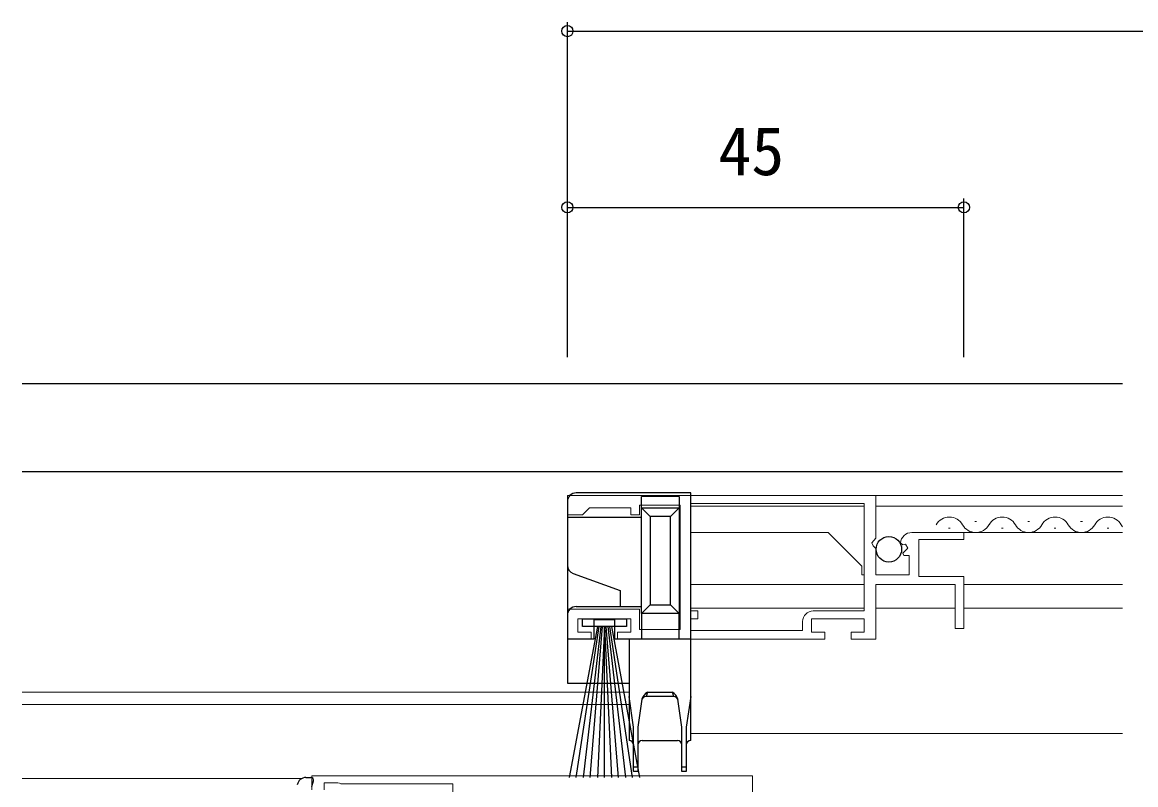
# Model space of a CAD drawing. Units: millimetres, scale not verified. Extents: x -437 to 438, y -331 to 329.
# Drawn here: x 116.5 to 242.9, y -103.2 to -16.7 of the extents above; entities that cross this region are included whole.
import ezdxf
from ezdxf.enums import TextEntityAlignment as Align

# ---------------------------------------------------------------- set-up
doc = ezdxf.new("R2010")
doc.units = ezdxf.units.MM
doc.header["$LTSCALE"] = 2
doc.layers.add('0-2_YKK_11', color=7, linetype='Continuous', lineweight=18)
doc.layers.add('0-4_YKK_12', color=2, linetype='Continuous', lineweight=18)
for name, color, linetype in [('0-5_YKK_13', 4, 'Continuous'), ('0-7_YKK_D', 6, 'Continuous'), ('0-9_YSS_K', 3, 'Continuous')]:
    doc.layers.add(name, color=color, linetype=linetype)
doc.styles.add('ＭＳ ゴシック', font='')
doc.styles.get('ＭＳ ゴシック').set_extended_font_data('MS Gothic')

msp = doc.modelspace()

# ---------------------------------------------------------------- linework, layer by layer
at = {"layer": '0-2_YKK_11'}
for points in [[(213.399, -70.4), (178.399, -70.4), (178.399, -72.6), (180.099, -72.6), (180.399, -72.3), (180.899, -71.8), (185.599, -71.8), (185.599, -72.6), (186.599, -72.6), (186.599, -71.5), (191.199, -71.5), (191.199, -85.6), (186.599, -85.6), (186.599, -83.3), (178.399, -83.3), (178.399, -86.7), (181.099, -86.7), (181.099, -85.9), (179.599, -85.9), (179.599, -84.4), (185.599, -84.4), (185.599, -85.9), (184.099, -85.9), (184.099, -86.7), (207.599, -86.7), (207.599, -85.9), (206.099, -85.9), (206.099, -84.4), (212.099, -84.4), (212.099, -85.9), (210.599, -85.9), (210.599, -86.7), (213.399, -86.7), (213.399, -80.5), (222.399, -80.5), (222.399, -85.5), (223.399, -85.5), (223.399, -79.6), (218.299, -79.6), (218.299, -75.4)], [(216.2, -75.782), (216.451, -75.993), (216.77, -75.908), (217.04, -76.376), (216.475, -76.941), (216.582, -77.2), (217.199, -77.2), (217.199, -79.4), (213.399, -79.4), (213.399, -76.4), (213.099, -76.1), (212.946, -75.771), (213.399, -75.231), (213.399, -70.4)], [(192.399, -71.3), (212.099, -71.3), (212.099, -83.5), (206.299, -83.5)], [(205.099, -84.7), (205.099, -85.7), (192.399, -85.7), (192.399, -84.4), (193.199, -84.4), (193.199, -83.5), (192.399, -83.5), (192.399, -71.3)], [(218.299, -75.4), (223.399, -75.4), (223.399, -74.6), (217.494, -74.6)], [(199.399, -139.4), (199.399, -102.2), (149.399, -102.2), (149.399, -103.8)], [(150.799, -103.8), (150.799, -103), (152.367, -103), (152.533, -103.05), (152.699, -103.1), (165.399, -103.1), (165.399, -132.9)]]:
    msp.add_lwpolyline(points, dxfattribs=at)
for centre, radius, start, end in [((217.494, -75.9), 1.3, 89.99998, 174.7841), ((206.299, -84.7), 1.2, 90.00001, 179.99999)]:
    msp.add_arc(centre, radius, start, end, dxfattribs=at)
at = {"layer": '0-4_YKK_12'}
for p, q in [((192.397, -70.4), (241.399, -70.4)), ((192.399, -71.589), (192.4, -83.234)), ((212.101, -71.6), (192.399, -71.6)), ((213.399, -71.6), (241.399, -71.6)), ((221.647, -74.1), (221.847, -74.1)), ((224.647, -73.34), (224.847, -73.34)), ((227.647, -74.1), (227.847, -74.1)), ((230.647, -73.34), (230.847, -73.34)), ((233.647, -74.1), (233.847, -74.1)), ((236.647, -73.34), (236.847, -73.34)), ((239.647, -74.1), (239.847, -74.1)), ((208.001, -74.6), (192.399, -74.6)), ((211.801, -78.4), (208.001, -74.6)), ((222.999, -74.6), (241.399, -74.6)), ((211.801, -79.4), (211.801, -78.4)), ((211.801, -79.4), (212.101, -79.4)), ((212.099, -80.5), (192.4, -80.5)), ((222.1, -80.5), (213.698, -80.5)), ((223.399, -80.5), (241.399, -80.5)), ((212.101, -83.2), (192.4, -83.2)), ((222.399, -83.2), (213.399, -83.2)), ((223.399, -83.2), (241.399, -83.2)), ((192.401, -84.4), (192.401, -88.028)), ((116.537, -92.7), (185.397, -92.7)), ((116.537, -94.1), (185.397, -94.1)), ((241.399, -97.4), (192.397, -97.4)), ((116.537, -102.5), (148.295, -102.5))]:
    msp.add_line(p, q, dxfattribs=at)
for centre, start, end in [((221.747, -74.558), 29.20254, 150.79746), ((227.747, -74.558), 29.20254, 150.79746), ((233.747, -74.558), 29.20254, 150.79746), ((239.747, -74.558), 29.20254, 150.79746), ((224.747, -72.882), 209.20254, 330.79746), ((230.747, -72.882), 209.20254, 330.79746), ((236.747, -72.882), 209.20254, 330.79746), ((242.747, -72.882), 209.20254, 218.34696)]:
    msp.add_arc(centre, 1.718, start, end, dxfattribs=at)
at = {"layer": '0-5_YKK_13'}
for p, q in [((192.397, -70.1), (179.397, -70.1)), ((191.097, -70.5), (186.797, -70.5)), ((186.797, -71.8), (186.797, -70.5)), ((191.097, -70.5), (191.097, -71.8)), ((192.397, -86.7), (192.397, -70.1)), ((178.397, -71.1), (178.397, -72.9)), ((186.797, -71.8), (191.097, -71.8)), ((186.797, -71.8), (187.797, -72.8)), ((186.797, -83.8), (186.797, -71.8)), ((191.097, -71.8), (190.097, -72.8)), ((191.097, -71.8), (191.097, -83.8)), ((186.797, -72.9), (178.397, -72.9)), ((178.397, -72.9), (178.397, -78.3)), ((187.797, -72.8), (187.797, -82.8)), ((190.097, -72.8), (187.797, -72.8)), ((190.097, -82.8), (190.097, -72.8)), ((178.397, -78.3), (178.397, -84)), ((179.055, -79.239), (184.397, -81.184)), ((184.397, -81.184), (184.397, -83)), ((179.397, -83), (184.397, -83)), ((184.397, -83), (186.797, -83)), ((187.797, -82.8), (186.797, -83.8)), ((187.797, -82.8), (190.097, -82.8)), ((190.097, -82.8), (191.097, -83.8)), ((178.397, -84), (178.397, -86.7)), ((181.397, -84.5), (181.397, -86.7)), ((183.797, -84.5), (181.397, -84.5)), ((183.797, -86.7), (183.797, -84.5)), ((191.097, -83.8), (186.797, -83.8)), ((186.797, -83.8), (186.797, -86.7)), ((191.097, -86.7), (191.097, -83.8)), ((181.799, -85.25), (178.599, -102.4)), ((179.399, -102.4), (181.999, -85.25)), ((182.199, -85.25), (180.199, -102.4)), ((180.999, -102.4), (182.399, -85.25)), ((182.599, -85.25), (181.799, -102.4)), ((182.599, -85.25), (183.399, -102.4)), ((182.599, -102.4), (182.599, -85.25)), ((184.199, -102.4), (182.799, -85.25)), ((182.999, -85.25), (184.999, -102.4)), ((185.799, -102.4), (183.199, -85.25)), ((183.399, -85.25), (186.599, -102.4)), ((178.397, -86.7), (178.397, -91.7)), ((181.397, -86.7), (178.397, -86.7)), ((185.397, -86.7), (183.797, -86.7)), ((185.397, -86.7), (185.397, -93.2)), ((192.397, -86.7), (185.397, -86.7)), ((192.397, -93.2), (192.397, -86.7)), ((178.397, -91.7), (185.397, -91.7)), ((185.397, -93.2), (185.397, -98.2)), ((187.473, -92.7), (187.331, -93.2)), ((190.463, -93.2), (187.331, -93.2)), ((187.473, -92.7), (190.32, -92.7)), ((190.463, -93.2), (190.32, -92.7)), ((191.397, -96.7), (190.939, -93.495)), ((192.397, -93.2), (191.897, -96.7)), ((192.397, -98.2), (192.397, -93.2)), ((191.397, -101.2), (191.397, -96.7)), ((191.897, -96.7), (191.897, -101.2)), ((186.897, -98.2), (190.897, -98.2)), ((185.897, -101.2), (186.397, -101.2)), ((186.397, -101.2), (186.397, -101.7)), ((191.397, -101.2), (191.897, -101.2)), ((148.731, -102.4), (149.299, -102.4)), ((149.41, -103.419), (149.588, -102.781))]:
    msp.add_line(p, q, dxfattribs=at)
msp.add_lwpolyline([(180.099, -85.25), (180.099, -84.4), (185.099, -84.4), (185.099, -85.25)], close=True, dxfattribs=at)
for points in [[(185.897, -101.2), (185.897, -96.7), (185.397, -93.2)], [(186.855, -93.495), (186.397, -96.7), (186.397, -101.2)], [(186.397, -101.7), (185.897, -101.7), (185.897, -101.2)], [(191.897, -101.2), (191.897, -101.7), (191.397, -101.7), (191.397, -101.2)]]:
    msp.add_lwpolyline(points, dxfattribs=at)
msp.add_circle((214.885, -76.5), 1.45, dxfattribs=at)
for centre, radius, start, end in [((179.397, -71.1), 1, 90, 180), ((179.397, -78.3), 1, 180, 250), ((179.397, -84), 1, 90, 180), ((187.331, -93.7), 0.5, 90, 171.8699), ((188.287, -93.971), 1.509, 122.61963, 161.62012), ((189.507, -93.971), 1.509, 18.37988, 57.38037), ((190.463, -93.7), 0.5, 8.1301, 90), ((185.397, -98.7), 0.5, 0, 90), ((186.897, -98.7), 0.5, 90, 180), ((190.897, -98.7), 0.5, 0, 90), ((192.397, -98.7), 0.5, 90, 180), ((148.731, -103.4), 1, 90, 169.48786), ((149.299, -102.7), 0.3, 344.43464, 90)]:
    msp.add_arc(centre, radius, start, end, dxfattribs=at)
at = {"layer": '0-7_YKK_D'}
for p, q in [((178.399, -54.7), (178.399, -16.7)), ((178.399, -17.7), (311.399, -17.7)), ((178.399, -54.7), (178.399, -36.7)), ((178.399, -37.7), (223.399, -37.7)), ((223.399, -54.7), (223.399, -36.7))]:
    msp.add_line(p, q, dxfattribs=at)
for centre in [(178.399, -17.7), (178.399, -37.7), (223.399, -37.7)]:
    msp.add_circle(centre, 0.637, dxfattribs=at)
at = {"layer": '0-9_YSS_K'}
for p, q in [((116.537, -57.7), (241.399, -57.7)), ((241.399, -67.7), (116.537, -67.7))]:
    msp.add_line(p, q, dxfattribs=at)

# ---------------------------------------------------------------- texts
at = {"layer": '0-7_YKK_D', "style": 'ＭＳ ゴシック'}
msp.add_text('45', height=5.499, dxfattribs=at).set_placement((195.53, -35.7), align=Align.BOTTOM_LEFT)

doc.saveas('drawing.dxf')
